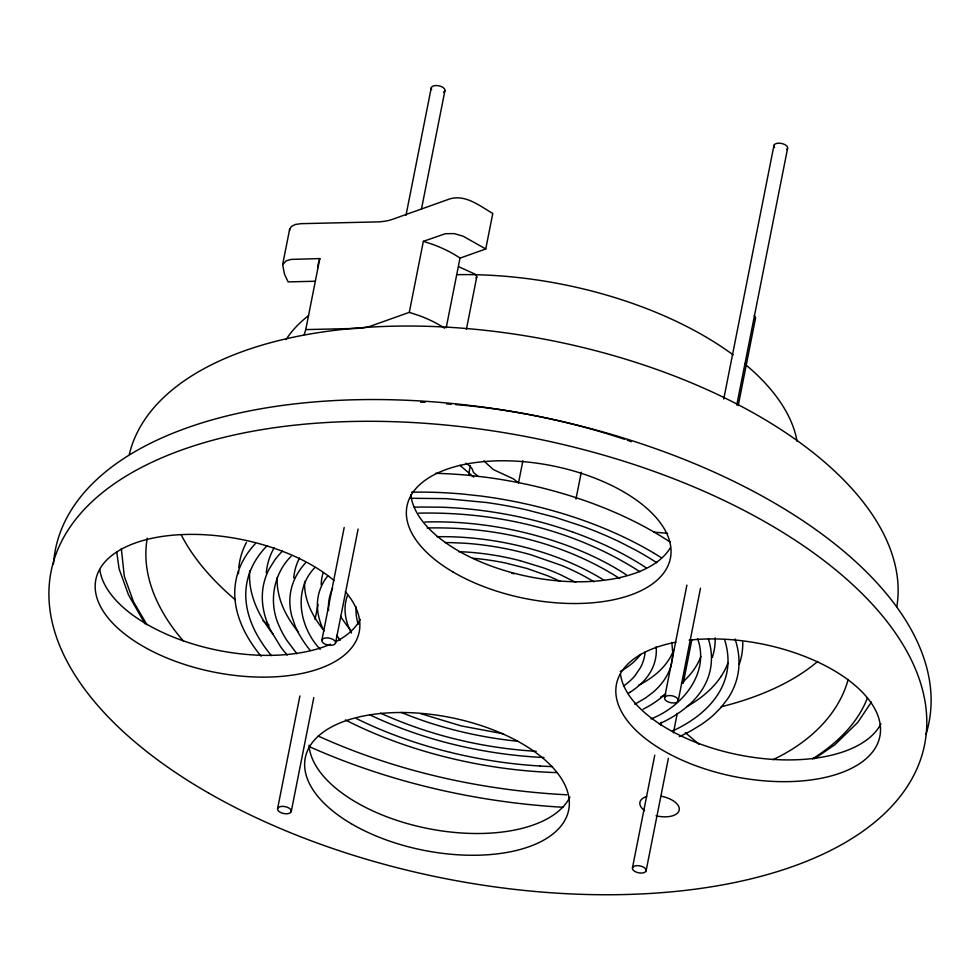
<?xml version="1.0" encoding="UTF-8"?>
<svg xmlns="http://www.w3.org/2000/svg" width="980" height="980" viewBox="0 0 980 980"><rect width="100%" height="100%" fill="white"/><g stroke="black" fill="none" stroke-linecap="round" stroke-linejoin="round"><path stroke-width="1.47" d="M304.253 334.572L305.748 329.599L355.654 328.447A41.895 21.144 11.2 0 0 371.579 325.789L409.297 312.351L423.36 241.337L432.891 244.461A83.851 42.299 11.2 0 1 458.64 257.164L459.988 258.144L485.749 248.969L492.781 213.456C480.041 206.119 465.733 194.261 449.955 198.854L392.674 219.263A41.895 21.144 11.2 0 1 376.749 221.921L300.958 223.673L295.507 224.432L291.562 226.356L289.664 229.161L282.632 264.661L284.457 274.045L288.096 281.885L314.764 281.26M289.578 230.766L289.664 229.161M121.324 548.518L124.313 576.313L133.513 601.793L146.939 624.701M147.257 538.179C140.471 576.093 159.262 613.554 183.738 641.41M671.974 661.819L672.856 654.138L671.814 642.39M466.394 329.341L476.844 276.483L475.018 274.131L458.824 266.768M305.748 329.599L319.811 258.585L291.048 259.406L286.27 260.778L282.632 264.661M277.61 808.549L299.905 695.971M315.058 619.421L318.035 604.415M321.893 640.087L344.188 527.51M406.002 215.294L431.274 87.71M291.232 811.611A6.983 3.528 11.2 0 0 281.909 806.381A6.983 3.528 11.2 0 0 280.121 812.249A6.983 3.528 11.2 0 0 291.232 811.611L313.821 697.539M335.515 643.149A6.983 3.528 11.2 0 0 326.193 637.919A6.983 3.528 11.2 0 0 324.405 643.787A6.983 3.528 11.2 0 0 335.515 643.149L358.104 529.065M421.412 209.353L444.896 90.772M446.219 327.675L459.988 258.144M468.648 474.418L470.412 465.537M518.494 482.969L522.891 460.772M575.983 499.016L581.299 472.25M664.599 697.723L686.882 585.146M723.742 399.019L773.967 145.346M632.467 867.827L654.75 755.249M660.704 725.225L661.292 722.223M678.221 700.786A6.983 3.528 11.2 0 0 668.899 695.555A6.983 3.528 11.2 0 0 667.111 701.423A6.983 3.528 11.2 0 0 678.221 700.786L700.504 588.208M736.764 405.083L787.589 148.409M646.09 870.889A6.983 3.528 11.2 0 0 636.767 865.659A6.983 3.528 11.2 0 0 634.979 871.526A6.983 3.528 11.2 0 0 646.09 870.889L668.372 758.312M673.432 732.795L677.29 713.281M683.232 683.256L691.856 639.732M738.222 405.573L755.458 318.512M671.692 663.031L671.043 665.665A182.133 91.887 11.2 0 1 661.941 683.048A178.544 90.074 11.2 0 1 653.023 692.297L645.269 698.164L634.758 704.228M319.811 258.585L318.316 263.546A83.851 42.299 11.2 0 0 318.01 267.54M347.655 595.032L346.577 598.253A155.6 78.498 11.2 0 0 346.087 618.735A153.444 77.42 11.2 0 0 349.688 629.43A148.568 74.958 11.2 0 0 351.465 633.019M848.178 679.434C838.035 716.564 806.785 743.795 772.975 759.684M867.484 697.736C857.549 723.963 835.83 744.212 812.481 758.9M274.106 547.869L272.82 550.245A232.64 117.379 11.2 0 0 268.067 562.606L267.442 565.154A237.552 119.854 11.2 0 0 266.278 572.957M476.746 277.046L476.023 277.867M871.453 701.999L857.672 722.517L834.911 744.69L814.343 758.777M640.687 654.346L638.495 657.09A145.212 73.267 11.2 0 1 630.434 664.759L627.274 667.098A151.373 76.367 11.2 0 1 620.267 671.471M314.752 567.677C292.493 590.72 299.831 627.678 320.178 649.336M291.109 556.334C273.016 574.207 268.447 603.019 279.129 625.926A217.597 109.785 11.2 0 0 286.846 640.357L296.916 653.77M640.528 684.175L638.948 685.596A164.763 83.129 11.2 0 1 630.03 692.284M643.101 709.238L648.123 706.531A188.099 94.901 11.2 0 0 659.356 699.083A190.096 95.905 11.2 0 0 665.151 694.171M638.568 685.289L640.846 684.101A174.134 87.857 11.2 0 0 647.29 680.341L651.259 677.67A173.889 87.735 11.2 0 0 656.698 673.419A179.083 90.356 11.2 0 0 668.115 660.789A181.484 91.556 11.2 0 0 673.591 650.279M672.439 731.019C697.025 719.859 721.158 700.467 726.817 672.709A233.167 117.637 11.2 0 0 728.005 660.949A237.185 119.67 11.2 0 0 727.209 650.598A238.924 120.54 11.2 0 0 724.747 640.062M650.977 718.904C682.08 706.899 710.108 673.383 697.601 638.654M423.36 241.337L445.373 233.706L454.218 233.608L463.148 236.204L485.749 248.969M411.086 498.281L446.292 498.649L486.668 502.544A242.869 122.537 11.2 0 1 526.983 509.955L555.06 517.281L582.169 526.162A240.872 121.532 11.2 0 1 620.242 542.185L636.547 550.601A243.726 122.966 11.2 0 1 649.385 558.049A240.161 121.165 11.2 0 1 656.845 562.765M427.158 528C494.214 526.37 562.998 542.075 619.764 578.58M418.644 513.14C495.745 511.499 574.819 529.592 639.977 571.781M411.526 492.23L414.197 492.168A258.377 130.365 11.2 0 1 463.613 494.141L480.372 495.978A252.46 127.376 11.2 0 1 502.74 499.347A254.996 128.65 11.2 0 1 535.962 506.28A256.674 129.495 11.2 0 1 552.279 510.555A255.351 128.833 11.2 0 1 578.788 518.8A252.154 127.216 11.2 0 1 594.149 524.386A253.796 128.049 11.2 0 1 654.285 553.382M420.702 402.192L425.063 402.241M458.689 551.667L463.663 551.875A147.71 74.529 11.2 0 1 520.049 560.67M536.195 751.305C482.601 748.095 429.461 735.343 380.534 713.146M446.684 403.895L451.155 404.238M455.627 404.593C513.067 409.26 569.956 421.18 624.64 439.31M566.832 794.805C481.376 790.346 396.337 771.407 318.255 736.078M562.924 807.275C475.839 802.155 389.366 782.236 309.582 746.76M653.93 532.128L667.588 533.328M503.549 733.848L461.151 725.898L420.677 713.624M520.049 560.658L543.851 567.996A134.909 68.061 11.2 0 1 560.487 574.733L575.774 582.402M409.297 312.351L418.827 315.487A83.851 42.299 11.2 0 1 444.589 328.178M627.347 440.253L631.414 441.662M572.7 532.03L577.269 533.684A229.05 115.554 11.2 0 1 590.695 538.902A226.257 114.158 11.2 0 1 616.126 550.478L620.144 552.536A221.419 111.708 11.2 0 1 631.806 558.931L635.555 561.124A225.302 113.668 11.2 0 1 646.347 567.91M466.015 463.136L469.873 466.088L472.091 468.734L473.512 472.519L478.069 476.243M459.828 465.267L473.744 477.113M685.339 732.648L698.961 744.236M517.489 482.136L513.557 478.938L493.344 469.579L485.835 462.744A44.859 22.638 11.2 0 0 483.802 460.87M145.028 623.819L128.454 594.75L119.082 568.829L116.681 551.667M754.196 315.67A6.983 3.528 11.2 0 1 754.098 319.958M774.58 147.539A6.983 3.528 11.2 0 1 781.146 143.362A6.983 3.528 11.2 0 1 786.622 149.634M431.629 89.535A6.983 3.528 11.2 0 1 439.113 85.848A6.983 3.528 11.2 0 1 443.536 92.218M129.323 454.365A391.302 197.421 11.2 0 1 551.005 340.464A391.302 197.421 11.2 0 1 896.847 606.632M817.724 661.414A349.37 176.265 11.2 0 1 721.084 706.813M268.973 625.007A349.37 176.265 11.2 0 1 262.934 620.904M235.127 599.638A349.37 176.265 11.2 0 1 181.275 534.945M661.329 796.238A20.029 10.106 11.2 0 1 679.14 810.411A20.029 10.106 11.2 0 1 656.061 815.764M644.595 810.681A20.029 10.106 11.2 0 1 646.702 796.532M272.967 633.974A255.364 128.833 11.2 0 1 265.482 623.672L261.991 618.025A250.941 126.604 11.2 0 1 255.131 603.913A253.11 127.706 11.2 0 1 249.594 578.898A252.338 127.314 11.2 0 1 249.716 570.789M238.495 573.655A263.461 132.925 11.2 0 1 238.581 570.691M238.802 567.739A263.265 132.827 11.2 0 1 246.421 542.418M435.573 473.316A258.377 130.365 11.2 0 1 467.362 475.202L484.132 477.04A252.46 127.376 11.2 0 1 506.488 480.408A254.996 128.65 11.2 0 1 539.711 487.342A256.674 129.495 11.2 0 1 556.028 491.617A255.351 128.833 11.2 0 1 582.537 499.861A252.154 127.216 11.2 0 1 597.898 505.447A253.796 128.049 11.2 0 1 636.351 522.475A253.82 128.062 11.2 0 1 658.131 534.492A251.86 127.069 11.2 0 1 670.234 542.124M686.735 706.702A234.673 118.396 11.2 0 0 694.11 702.231L696.719 700.48A236.646 119.389 11.2 0 0 721.06 676.433M728.067 662.639A238.311 120.234 11.2 0 1 721.047 676.433M742.754 642.206A246.421 124.325 11.2 0 1 739.3 664.17M298.3 632.039A225.302 113.668 11.2 0 1 292.689 624.554A223.844 112.933 11.2 0 1 287.9 617.033L285.192 612.01A219.03 110.507 11.2 0 1 280.145 599.49A222.313 112.161 11.2 0 1 278.81 594.529L277.855 589.593A224.837 113.435 11.2 0 1 277.156 582.279A228.132 115.101 11.2 0 1 277.181 577.465M665.824 694.257A204.783 103.317 11.2 0 1 660.692 697.062M681.455 683.232A211.423 106.673 11.2 0 0 683.379 681.517A209.953 105.926 11.2 0 0 691.794 672.452A207.674 104.774 11.2 0 0 694.587 668.617A207.858 104.872 11.2 0 0 699.12 660.63A205.641 103.758 11.2 0 0 700.859 656.477M712.289 657.372A219.594 110.789 11.2 0 0 715.082 642.843A220.353 111.169 11.2 0 0 715.192 637.845M322.959 629.246A197.115 99.458 11.2 0 1 313.943 616.077L312.73 613.872A195.412 98.588 11.2 0 1 309.57 607.269A195.939 98.858 11.2 0 1 306.005 596.33A191.958 96.849 11.2 0 1 305.184 592.018A191.137 96.432 11.2 0 1 304.658 581.422M293.755 578.029A203.154 102.496 11.2 0 1 294.331 573.435A207.503 104.689 11.2 0 1 296.671 564.492A208.409 105.142 11.2 0 1 299.451 558.024M350.705 630.152A172.174 86.865 11.2 0 1 347.582 626.428L342.179 618.907A162.79 82.124 11.2 0 1 340.624 616.396M321.183 584.925A178.311 89.964 11.2 0 1 323.045 573.08M556.812 772.595A271.509 136.98 11.2 0 1 527.669 770.893A265.605 134.003 11.2 0 1 515.897 769.717A268.042 135.228 11.2 0 1 498.208 767.438L492.303 766.532A270.897 136.673 11.2 0 1 445.545 757.001A270.088 136.269 11.2 0 1 428.382 752.383A265.997 134.199 11.2 0 1 395.148 741.566A269.108 135.779 11.2 0 1 363.788 728.789A269.218 135.828 11.2 0 1 345.389 719.933M261.146 656.257A261.195 131.773 11.2 0 1 254.788 648.025A265.041 133.721 11.2 0 1 240.884 623.145A263.975 133.182 11.2 0 1 234.943 598.596A257.997 130.169 11.2 0 1 234.747 592.594A263.461 132.925 11.2 0 1 235.053 586.677A263.265 132.827 11.2 0 1 247.425 553.492A258.475 130.401 11.2 0 1 255.449 543.557M654.383 553.431A251.86 127.069 11.2 0 1 661.537 557.841M735.073 639.009A250.488 126.383 11.2 0 1 738.295 652.57A249.386 125.82 11.2 0 1 738.994 663.975A246.421 124.325 11.2 0 1 735.551 683.109L734.583 685.731A249.447 125.856 11.2 0 1 727.981 698.409L720.655 707.891L714.004 714.592A244.253 123.235 11.2 0 1 700.798 724.845L691.66 730.418A248.822 125.538 11.2 0 1 679.348 736.605M543.998 757.516A241.043 121.618 11.2 0 1 541.401 757.381A244.106 123.162 11.2 0 1 525.672 756.303A245.135 123.676 11.2 0 1 493.969 752.481A243.579 122.892 11.2 0 1 472.887 748.732A243.359 122.782 11.2 0 1 457.219 745.302A238.973 120.565 11.2 0 1 441.747 741.382A234.98 118.556 11.2 0 1 426.557 736.948A237.724 119.94 11.2 0 1 416.61 733.726A241.803 121.998 11.2 0 1 369.742 714.763M287.165 655.057A237.822 119.989 11.2 0 1 280.648 646.788L270.48 630.115A231.746 116.914 11.2 0 1 265.935 619.005A234.943 118.531 11.2 0 1 263.73 610.736L263.216 608.004A237.528 119.842 11.2 0 1 263.694 584.092L264.318 581.544A232.64 117.379 11.2 0 1 269.071 569.184L274.878 559.874A231.219 116.657 11.2 0 1 282.424 551.164M414.332 507.224A228.046 115.052 11.2 0 1 421.474 507.028L440.853 507.187A230.312 116.204 11.2 0 1 495.378 512.454A230.717 116.4 11.2 0 1 510.274 515.076A226.221 114.133 11.2 0 1 534.811 520.552A224.077 113.055 11.2 0 1 572.688 532.03M708.381 638.85A221.162 111.585 11.2 0 1 709.789 644.032A220.353 111.169 11.2 0 1 711.137 664.256A219.594 110.789 11.2 0 1 691.733 702.366A222.031 112.026 11.2 0 1 687.507 706.213A219.936 110.961 11.2 0 1 680.537 711.701A219.202 110.593 11.2 0 1 672.758 716.809A216.237 109.099 11.2 0 1 659.136 723.938M517.501 741.198A213.677 107.8 11.2 0 1 504.651 739.741L499.971 739.079A214.975 108.462 11.2 0 1 485.958 736.85L476.648 735.086A216.029 108.988 11.2 0 1 453.63 729.818A214.755 108.351 11.2 0 1 431.212 723.35L426.827 721.917A210.32 106.11 11.2 0 1 409.665 715.755A207.405 104.64 11.2 0 1 401.347 712.423M310.072 650.218A208.262 105.068 11.2 0 1 304.572 642.905A209.659 105.779 11.2 0 1 298.557 633.105A210.908 106.404 11.2 0 1 295.054 625.742L291.758 615.979A205.139 103.5 11.2 0 1 289.896 603.986A203.154 102.496 11.2 0 1 290.582 592.373A207.503 104.689 11.2 0 1 292.922 583.418A208.409 105.142 11.2 0 1 303.825 564.798A206.903 104.395 11.2 0 1 305.503 562.888M424.904 522.022A204.416 103.133 11.2 0 1 429.093 521.911A203.24 102.533 11.2 0 1 450.359 522.144A199.173 100.487 11.2 0 1 511.315 529.629A198.903 100.352 11.2 0 1 528.514 533.586A200.875 101.344 11.2 0 1 553.663 540.825L557.743 542.185A201.182 101.504 11.2 0 1 569.784 546.509A197.58 99.678 11.2 0 1 588.992 554.46L592.68 556.162A191.259 96.493 11.2 0 1 603.435 561.466A194.248 98 11.2 0 1 613.676 567.053A197.347 99.568 11.2 0 1 620.193 570.923A197.813 99.801 11.2 0 1 626.441 574.905M323.964 631.01A180.05 90.846 11.2 0 1 318.647 616.224A178.311 89.964 11.2 0 1 325.348 579.119L326.622 577.404A179.708 90.674 11.2 0 1 327.92 575.689M437.007 536.746A167.948 84.733 11.2 0 1 444.271 536.685A172.309 86.938 11.2 0 1 473.977 538.24A173.938 87.759 11.2 0 1 485.259 539.551A170.692 86.118 11.2 0 1 568.106 561.699L574.562 564.554A168.597 85.064 11.2 0 1 604.17 580.332M656.171 646.69A164.175 82.835 11.2 0 1 640.626 684.212M630.005 692.272A161.173 81.316 11.2 0 1 628.033 693.522M511.597 573.141A117.772 59.413 11.2 0 1 514.059 573.766M560.205 581.397A132.288 66.738 11.2 0 0 547.33 575.652L527.191 568.535L505.815 563.084A135.644 68.441 11.2 0 0 472.813 558.294M358.288 624.272A142.884 72.091 11.2 0 1 356.242 606.938M623.513 686.037A149.903 75.632 11.2 0 0 626.686 683.685A145.224 73.267 11.2 0 0 634.746 676.029L640.553 667.515A155.465 78.437 11.2 0 0 644.081 658.327A157.4 79.404 11.2 0 0 645.134 651.896M593.941 581.789A160.022 80.74 11.2 0 0 583.872 575.995A157.743 79.588 11.2 0 0 572.933 570.458A154.154 77.775 11.2 0 0 561.736 565.485L531.05 554.839A163.966 82.724 11.2 0 0 465.01 543.239L451.878 542.651A154.681 78.045 11.2 0 0 445.19 542.589M328.582 610.418A169.785 85.664 11.2 0 1 332.6 588.343M336.875 635.334A162.803 82.136 11.2 0 0 338.431 637.845A168.658 85.088 11.2 0 0 340.109 640.357M267.001 545.823A248.124 125.183 11.2 0 0 263.657 549.449C254.996 559.298 248.65 571.389 246.58 584.423A252.754 127.523 11.2 0 0 251.787 623.868A250.341 126.297 11.2 0 0 259.945 639.781L262.934 644.399A254.322 128.306 11.2 0 0 271.411 655.608M356.401 718.548A254.249 128.282 11.2 0 0 393.482 734.694A259.149 130.744 11.2 0 0 409.346 740.414A258.475 130.401 11.2 0 0 433.626 747.961A258.61 130.475 11.2 0 0 450.359 752.37M539.87 766.005A258.879 130.61 11.2 0 1 450.359 752.383M552.512 766.605A257.667 129.997 11.2 0 1 539.87 766.017M286.025 339.619A265.494 133.954 11.2 0 1 308.59 315.585M457.452 274.67A265.494 133.954 11.2 0 1 733.089 354.834M744.91 364.07A265.494 133.954 11.2 0 1 797.058 441.306M53.471 564.149A445.263 224.653 11.2 0 1 533.414 415.434A445.263 224.653 11.2 0 1 925.978 734.424M569.919 797.132A134.248 67.73 11.2 0 1 427.88 828.529A134.248 67.73 11.2 0 1 309.031 745.204M880.91 723.902A134.248 67.73 11.2 0 1 741.027 755.311A134.248 67.73 11.2 0 1 620.463 674.093M689.136 640.173A134.248 67.73 11.2 0 1 880.493 731.19A134.248 67.73 11.2 0 1 683.77 760.897A134.248 67.73 11.2 0 1 675.943 642.157M360.248 619.372A134.248 67.73 11.2 0 1 335.675 641.765M330.542 644.191A134.248 67.73 11.2 0 1 189.042 642.77A134.248 67.73 11.2 0 1 99.801 569.564M345.291 591.614A134.248 67.73 11.2 0 1 228.107 674.546A134.248 67.73 11.2 0 1 109.221 557.657A134.248 67.73 11.2 0 1 333.96 580.479M670.381 547.685A134.248 67.73 11.2 0 1 528.367 576.546A134.248 67.73 11.2 0 1 410.853 494.753M208.422 792.93A445.263 224.653 11.2 0 0 920.735 759.035A445.263 224.653 11.2 0 0 334.376 422.098A445.263 224.653 11.2 0 0 208.422 792.93M351.134 823.629A134.248 67.73 11.2 0 0 567.151 815.36A134.248 67.73 11.2 0 0 392.686 712.668A134.248 67.73 11.2 0 0 351.134 823.629M452.846 571.891A134.248 67.73 11.2 0 0 668.862 563.623A134.248 67.73 11.2 0 0 494.398 460.931A134.248 67.73 11.2 0 0 452.846 571.891"/></g></svg>
